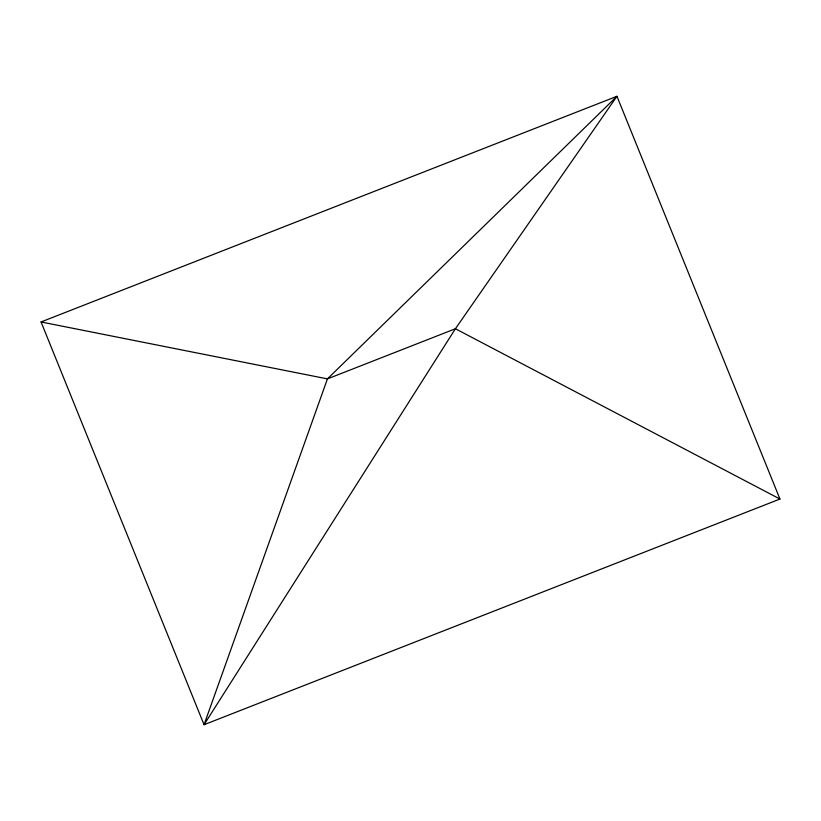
<?xml version="1.0" encoding="UTF-8"?>
<svg xmlns="http://www.w3.org/2000/svg" width="821" height="821" viewBox="0 0 821 821"><rect width="100%" height="100%" fill="white"/><g stroke="black" fill="none" stroke-linecap="round" stroke-linejoin="round"><path stroke-width="1.23" d="M41.05 321.965L616.951 96.283L779.95 499.035L204.049 724.717L41.05 321.965L327.435 378.892L455.409 328.749L616.951 96.283L327.435 378.892L204.049 724.717L455.409 328.749L779.95 499.035"/></g></svg>
